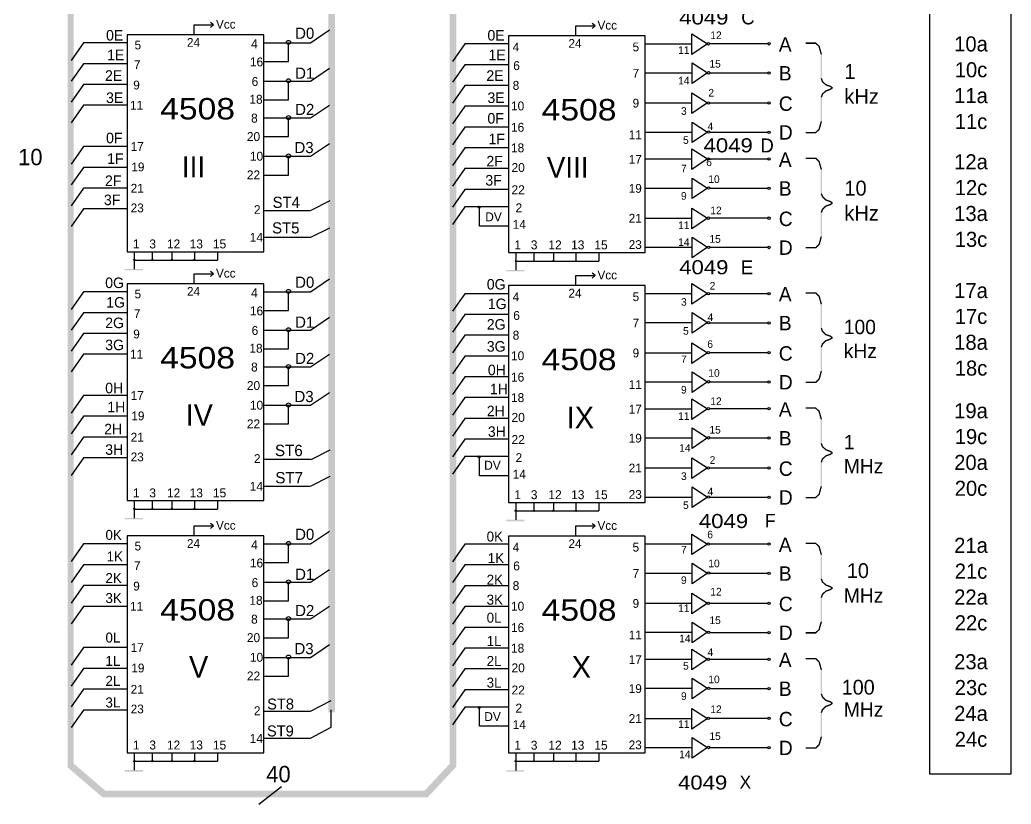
# Model space of a CAD drawing. Extents: x -0.4 to 14.3, y -13.3 to 10.1.
# Drawn here: x 6.83 to 14.07, y -0.09 to 5.64 of the extents above; entities that cross this region are included whole.
import ezdxf
from ezdxf.enums import TextEntityAlignment as Align

# ---------------------------------------------------------------- set-up
doc = ezdxf.new("R2010")
doc.units = 0
doc.layers.get('0').update_dxf_attribs({"linetype": 'CONTINUOUS'})

# ---------------------------------------------------------------- blocks, each defined once
blk = doc.blocks.new('RECTANG')
at = {"color": 0}
for p, q in [((1, 1), (0, 1)), ((0, 1), (0, 0)), ((1, 0), (1, 1)), ((0, 0), (1, 0))]:
    blk.add_line(p, q, dxfattribs=at)

msp = doc.modelspace()

# ---------------------------------------------------------------- linework, layer by layer
at = {"color": 0}
for p, q in [((8.1026, 5.5331), (8.1026, 5.6073)), ((8.1026, 5.6073), (8.2447, 5.6073)), ((8.2447, 5.6073), (8.2221, 5.6234)), ((8.2447, 5.6073), (8.2221, 5.5879)), ((10.891, 5.6002), (11.0331, 5.6002)), ((10.891, 5.526), (10.891, 5.6002)), ((11.0331, 5.6002), (11.0105, 5.6163)), ((11.0331, 5.6002), (11.0105, 5.5808)), ((8.9521, 5.4758), (9.0911, 5.5693)), ((11.7406, 5.3907), (11.7406, 5.541)), ((11.7406, 5.541), (11.8531, 5.4679)), ((7.2922, 5.4744), (7.2023, 5.3458)), ((7.6113, 5.4744), (7.2922, 5.4744)), ((8.6103, 5.4758), (8.9524, 5.4758)), ((8.7917, 5.339), (8.7917, 5.4782)), ((10.0806, 5.4673), (9.9906, 5.3387)), ((10.3997, 5.4673), (10.0806, 5.4673)), ((11.3987, 5.4687), (11.7408, 5.4687)), ((11.8531, 5.4679), (11.7406, 5.3907)), ((11.8688, 5.4693), (12.2942, 5.4693)), ((7.2922, 5.3224), (7.2023, 5.1938)), ((7.6113, 5.3224), (7.2922, 5.3224)), ((8.6116, 5.339), (8.7917, 5.339)), ((10.0806, 5.3153), (9.9906, 5.1867)), ((10.3997, 5.3153), (10.0806, 5.3153)), ((11.7424, 5.3289), (11.8549, 5.2558)), ((11.7424, 5.1785), (11.7424, 5.3289)), ((8.9521, 5.1952), (9.0911, 5.2887)), ((11.3987, 5.2557), (11.7419, 5.2557)), ((11.8549, 5.2558), (11.7424, 5.1785)), ((11.8688, 5.2552), (12.2942, 5.2552)), ((7.2922, 5.1704), (7.2023, 5.0418)), ((7.6113, 5.1704), (7.2922, 5.1704)), ((8.6103, 5.1953), (8.9524, 5.1953)), ((8.7917, 5.0585), (8.7917, 5.1976)), ((10.0806, 5.1633), (9.9906, 5.0347)), ((10.3997, 5.1633), (10.0806, 5.1633)), ((11.7406, 5.1085), (11.8531, 5.0354)), ((11.7406, 4.9582), (11.7406, 5.1085)), ((7.2922, 5.0185), (7.2023, 4.8899)), ((7.6113, 5.0185), (7.2922, 5.0185)), ((8.6116, 5.0585), (8.7917, 5.0585)), ((8.9521, 4.9264), (9.0911, 5.0199)), ((10.0806, 5.0114), (9.9906, 4.8828)), ((10.3997, 5.0114), (10.0806, 5.0114)), ((11.3987, 5.0362), (11.7408, 5.0362)), ((11.8531, 5.0354), (11.7406, 4.9582)), ((11.8688, 5.0368), (12.2942, 5.0368)), ((8.7917, 4.7896), (8.7917, 4.9287)), ((8.6103, 4.9264), (8.9524, 4.9264)), ((10.0806, 4.8594), (9.9906, 4.7308)), ((10.3997, 4.8594), (10.0806, 4.8594)), ((11.7424, 4.746), (11.7424, 4.8963)), ((11.7424, 4.8963), (11.8549, 4.8233)), ((8.6116, 4.7896), (8.7917, 4.7896)), ((11.3987, 4.8231), (11.7419, 4.8231)), ((11.8549, 4.8233), (11.7424, 4.746)), ((11.8688, 4.8227), (12.2942, 4.8227)), ((7.2922, 4.7171), (7.2023, 4.5885)), ((7.6113, 4.7171), (7.2922, 4.7171)), ((8.9521, 4.6458), (9.0911, 4.7393)), ((8.6103, 4.6458), (8.9524, 4.6458)), ((8.7917, 4.509), (8.7917, 4.6482)), ((10.0806, 4.7074), (9.9906, 4.5788)), ((10.3997, 4.7074), (10.0806, 4.7074)), ((11.7406, 4.6993), (11.8531, 4.6263)), ((11.7406, 4.549), (11.7406, 4.6993)), ((7.2922, 4.5651), (7.2023, 4.4365)), ((7.6113, 4.5651), (7.2922, 4.5651)), ((11.3987, 4.6271), (11.7408, 4.6271)), ((11.8531, 4.6263), (11.7406, 4.549)), ((11.8688, 4.6277), (12.2942, 4.6277)), ((8.6116, 4.509), (8.7917, 4.509)), ((10.0806, 4.5555), (9.9906, 4.4269)), ((10.3997, 4.5555), (10.0806, 4.5555)), ((11.7424, 4.3369), (11.7424, 4.4872)), ((11.7424, 4.4872), (11.8549, 4.4141)), ((7.2922, 4.4131), (7.2023, 4.2845)), ((7.6113, 4.4131), (7.2922, 4.4131)), ((10.0806, 4.4035), (9.9906, 4.2749)), ((10.3997, 4.4035), (10.0806, 4.4035)), ((11.3987, 4.414), (11.7419, 4.414)), ((11.8549, 4.4141), (11.7424, 4.3369)), ((11.8688, 4.4135), (12.2942, 4.4135)), ((8.9567, 4.2519), (9.0957, 4.322)), ((10.0806, 4.2766), (9.9906, 4.148)), ((10.3997, 4.2766), (10.0806, 4.2766)), ((10.187, 4.1363), (10.187, 4.2766)), ((7.2922, 4.2612), (7.2023, 4.1326)), ((7.6113, 4.2612), (7.2922, 4.2612)), ((8.6103, 4.251), (8.9536, 4.251)), ((11.7406, 4.1165), (11.7406, 4.2668)), ((11.7406, 4.2668), (11.8531, 4.1937)), ((10.3997, 4.1363), (10.187, 4.1363)), ((11.3987, 4.1945), (11.7408, 4.1945)), ((11.8531, 4.1937), (11.7406, 4.1165)), ((11.8688, 4.1951), (12.2942, 4.1951)), ((8.954, 4.0541), (9.0931, 4.1243)), ((8.6103, 4.0541), (8.9536, 4.0541)), ((11.7424, 4.0547), (11.8549, 3.9816)), ((11.7424, 3.9043), (11.7424, 4.0547)), ((7.664, 3.9505), (7.664, 3.8876)), ((7.7961, 3.9505), (7.7961, 3.8876)), ((7.9392, 3.9505), (7.9392, 3.8876)), ((8.1044, 3.9505), (8.1044, 3.8876)), ((8.2723, 3.9505), (8.2723, 3.8876)), ((10.4524, 3.9434), (10.4524, 3.8805)), ((10.5845, 3.9434), (10.5845, 3.8805)), ((10.7276, 3.9434), (10.7276, 3.8805)), ((10.8928, 3.9434), (10.8928, 3.8805)), ((11.0606, 3.9434), (11.0606, 3.8805)), ((11.3987, 3.9815), (11.7419, 3.9815)), ((11.8549, 3.9816), (11.7424, 3.9043)), ((11.8688, 3.981), (12.2942, 3.981)), ((7.664, 3.8876), (8.2723, 3.8876)), ((7.664, 3.8876), (7.664, 3.8207)), ((10.4524, 3.8805), (10.4524, 3.8136)), ((10.4524, 3.8805), (11.0606, 3.8805)), ((8.1026, 3.7879), (8.2447, 3.7879)), ((8.1026, 3.7138), (8.1026, 3.7879)), ((8.2447, 3.7879), (8.2221, 3.804)), ((8.2447, 3.7879), (8.2221, 3.7686)), ((10.891, 3.7007), (10.891, 3.7748)), ((10.891, 3.7748), (11.0331, 3.7748)), ((11.0331, 3.7748), (11.0105, 3.7909)), ((11.0331, 3.7748), (11.0105, 3.7555)), ((8.9521, 3.6564), (9.0911, 3.75)), ((11.7406, 3.7157), (11.8531, 3.6426)), ((11.7406, 3.5653), (11.7406, 3.7157)), ((7.2922, 3.655), (7.2023, 3.5264)), ((7.6113, 3.655), (7.2922, 3.655)), ((8.6103, 3.6565), (8.9524, 3.6565)), ((8.7917, 3.5197), (8.7917, 3.6588)), ((10.0806, 3.6419), (9.9906, 3.5133)), ((10.3997, 3.6419), (10.0806, 3.6419)), ((11.3987, 3.6434), (11.7408, 3.6434)), ((11.8531, 3.6426), (11.7406, 3.5653)), ((11.8688, 3.644), (12.2942, 3.644)), ((7.2922, 3.5031), (7.2023, 3.3745)), ((7.6113, 3.5031), (7.2922, 3.5031)), ((8.6116, 3.5197), (8.7917, 3.5197)), ((10.0806, 3.49), (9.9906, 3.3614)), ((10.3997, 3.49), (10.0806, 3.49)), ((11.7424, 3.3532), (11.7424, 3.5035)), ((11.7424, 3.5035), (11.8549, 3.4304)), ((8.9521, 3.3759), (9.0911, 3.4694)), ((11.3987, 3.4303), (11.7419, 3.4303)), ((11.8549, 3.4304), (11.7424, 3.3532)), ((11.8688, 3.4299), (12.2942, 3.4299)), ((7.2922, 3.3511), (7.2023, 3.2225)), ((7.6113, 3.3511), (7.2922, 3.3511)), ((8.6103, 3.3759), (8.9524, 3.3759)), ((8.7917, 3.2391), (8.7917, 3.3783)), ((10.0806, 3.338), (9.9906, 3.2094)), ((10.3997, 3.338), (10.0806, 3.338)), ((11.7406, 3.1328), (11.7406, 3.2831)), ((11.7406, 3.2831), (11.8531, 3.2101)), ((7.2922, 3.1991), (7.2023, 3.0705)), ((7.6113, 3.1991), (7.2922, 3.1991)), ((8.6116, 3.2391), (8.7917, 3.2391)), ((8.9521, 3.107), (9.0911, 3.2005)), ((11.3987, 3.2109), (11.7408, 3.2109)), ((11.8531, 3.2101), (11.7406, 3.1328)), ((11.8688, 3.2115), (12.2942, 3.2115)), ((10.0806, 3.186), (9.9906, 3.0574)), ((10.3997, 3.186), (10.0806, 3.186)), ((8.6103, 3.1071), (8.9524, 3.1071)), ((8.7917, 2.9703), (8.7917, 3.1094)), ((11.7424, 3.071), (11.8549, 2.9979)), ((11.7424, 2.9207), (11.7424, 3.071)), ((10.0806, 3.0341), (9.9906, 2.9055)), ((10.3997, 3.0341), (10.0806, 3.0341)), ((11.3987, 2.9978), (11.7419, 2.9978)), ((11.8549, 2.9979), (11.7424, 2.9207)), ((11.8688, 2.9973), (12.2942, 2.9973)), ((8.6116, 2.9703), (8.7917, 2.9703)), ((8.9521, 2.8265), (9.0911, 2.92)), ((7.2922, 2.8977), (7.2023, 2.7691)), ((7.6113, 2.8977), (7.2922, 2.8977)), ((8.6103, 2.8265), (8.9524, 2.8265)), ((8.7917, 2.6897), (8.7917, 2.8288)), ((10.0806, 2.8821), (9.9906, 2.7535)), ((10.3997, 2.8821), (10.0806, 2.8821)), ((11.7406, 2.7237), (11.7406, 2.874)), ((11.7406, 2.874), (11.8531, 2.8009)), ((11.3987, 2.8017), (11.7408, 2.8017)), ((11.8531, 2.8009), (11.7406, 2.7237)), ((11.8688, 2.8023), (12.2942, 2.8023)), ((7.2922, 2.7458), (7.2023, 2.6172)), ((7.6113, 2.7458), (7.2922, 2.7458)), ((8.6116, 2.6897), (8.7917, 2.6897)), ((10.0806, 2.7301), (9.9906, 2.6015)), ((10.3997, 2.7301), (10.0806, 2.7301)), ((11.7424, 2.6619), (11.8549, 2.5888)), ((11.7424, 2.5115), (11.7424, 2.6619)), ((7.2922, 2.5938), (7.2023, 2.4652)), ((7.6113, 2.5938), (7.2922, 2.5938)), ((10.0806, 2.5782), (9.9906, 2.4496)), ((10.3997, 2.5782), (10.0806, 2.5782)), ((11.3987, 2.5887), (11.7419, 2.5887)), ((11.8549, 2.5888), (11.7424, 2.5115)), ((11.8688, 2.5882), (12.2942, 2.5882)), ((8.9567, 2.4308), (9.0957, 2.501)), ((7.2922, 2.4418), (7.2023, 2.3132)), ((7.6113, 2.4418), (7.2922, 2.4418)), ((8.6103, 2.4317), (8.9536, 2.4317)), ((10.0806, 2.4512), (9.9906, 2.3226)), ((10.3997, 2.4512), (10.0806, 2.4512)), ((10.187, 2.3109), (10.187, 2.4512)), ((11.7406, 2.4415), (11.8531, 2.3684)), ((11.7406, 2.2911), (11.7406, 2.4415)), ((11.3987, 2.3692), (11.7408, 2.3692)), ((11.8531, 2.3684), (11.7406, 2.2911)), ((11.8688, 2.3698), (12.2942, 2.3698)), ((8.9567, 2.2372), (9.0957, 2.3074)), ((10.3997, 2.3109), (10.187, 2.3109)), ((8.6103, 2.2347), (8.9536, 2.2347)), ((11.7424, 2.079), (11.7424, 2.2293)), ((11.7424, 2.2293), (11.8549, 2.1562)), ((7.664, 2.1312), (7.664, 2.0683)), ((7.7961, 2.1312), (7.7961, 2.0683)), ((7.9392, 2.1312), (7.9392, 2.0683)), ((8.1044, 2.1312), (8.1044, 2.0683)), ((8.2723, 2.1312), (8.2723, 2.0683)), ((10.4524, 2.1181), (10.4524, 2.0552)), ((10.5845, 2.1181), (10.5845, 2.0552)), ((10.7276, 2.1181), (10.7276, 2.0552)), ((10.8928, 2.1181), (10.8928, 2.0552)), ((11.0606, 2.1181), (11.0606, 2.0552)), ((11.3987, 2.1561), (11.7419, 2.1561)), ((11.8549, 2.1562), (11.7424, 2.079)), ((11.8688, 2.1557), (12.2942, 2.1557)), ((7.664, 2.0683), (7.664, 2.0014)), ((7.664, 2.0683), (8.2723, 2.0683)), ((10.4524, 2.0552), (11.0606, 2.0552)), ((10.4524, 2.0552), (10.4524, 1.9883)), ((8.2447, 1.9457), (8.2221, 1.9618)), ((11.0331, 1.9445), (11.0105, 1.9606)), ((8.1026, 1.8715), (8.1026, 1.9457)), ((8.1026, 1.9457), (8.2447, 1.9457)), ((8.2447, 1.9457), (8.2221, 1.9263)), ((8.9521, 1.8142), (9.0911, 1.9077)), ((10.891, 1.9445), (11.0331, 1.9445)), ((10.891, 1.8703), (10.891, 1.9445)), ((11.0331, 1.9445), (11.0105, 1.9251)), ((11.7406, 1.735), (11.7406, 1.8853)), ((11.7406, 1.8853), (11.8531, 1.8122)), ((7.2922, 1.8128), (7.2023, 1.6842)), ((7.6113, 1.8128), (7.2922, 1.8128)), ((8.6103, 1.8142), (8.9524, 1.8142)), ((8.7917, 1.6774), (8.7917, 1.8166)), ((10.0806, 1.8116), (9.9906, 1.683)), ((10.3997, 1.8116), (10.0806, 1.8116)), ((11.3987, 1.813), (11.7408, 1.813)), ((11.8531, 1.8122), (11.7406, 1.735)), ((11.8688, 1.8136), (12.2942, 1.8136)), ((8.6116, 1.6774), (8.7917, 1.6774)), ((11.7424, 1.6732), (11.8549, 1.6001)), ((11.7424, 1.5228), (11.7424, 1.6732)), ((7.2922, 1.6608), (7.2023, 1.5322)), ((7.6113, 1.6608), (7.2922, 1.6608)), ((8.9521, 1.5336), (9.0911, 1.6272)), ((10.0806, 1.6596), (9.9906, 1.531)), ((10.3997, 1.6596), (10.0806, 1.6596)), ((11.3987, 1.6), (11.7419, 1.6)), ((11.8549, 1.6001), (11.7424, 1.5228)), ((11.8688, 1.5995), (12.2942, 1.5995)), ((8.6103, 1.5337), (8.9524, 1.5337)), ((8.7917, 1.3969), (8.7917, 1.536)), ((7.2922, 1.5088), (7.2023, 1.3803)), ((7.6113, 1.5088), (7.2922, 1.5088)), ((10.0806, 1.5076), (9.9906, 1.3791)), ((10.3997, 1.5076), (10.0806, 1.5076)), ((11.7406, 1.4528), (11.8531, 1.3797)), ((11.7406, 1.3025), (11.7406, 1.4528)), ((8.6116, 1.3969), (8.7917, 1.3969)), ((11.3987, 1.3805), (11.7408, 1.3805)), ((11.8531, 1.3797), (11.7406, 1.3025)), ((11.8688, 1.3811), (12.2942, 1.3811)), ((7.2922, 1.3569), (7.2023, 1.2283)), ((7.6113, 1.3569), (7.2922, 1.3569)), ((8.9521, 1.2648), (9.0911, 1.3583)), ((10.0806, 1.3557), (9.9906, 1.2271)), ((10.3997, 1.3557), (10.0806, 1.3557)), ((8.6103, 1.2648), (8.9524, 1.2648)), ((8.7917, 1.128), (8.7917, 1.2671)), ((11.7424, 1.0903), (11.7424, 1.2406)), ((11.7424, 1.2406), (11.8549, 1.1676)), ((10.0806, 1.2037), (9.9906, 1.0751)), ((10.3997, 1.2037), (10.0806, 1.2037)), ((11.3987, 1.1675), (11.7419, 1.1675)), ((11.8549, 1.1676), (11.7424, 1.0903)), ((11.8688, 1.167), (12.2942, 1.167)), ((8.6116, 1.128), (8.7917, 1.128)), ((7.2922, 1.0555), (7.2023, 0.9269)), ((7.6113, 1.0555), (7.2922, 1.0555)), ((8.9521, 0.9842), (9.0911, 1.0777)), ((10.0806, 1.0517), (9.9906, 0.9231)), ((10.3997, 1.0517), (10.0806, 1.0517)), ((11.7406, 1.0436), (11.8531, 0.9706)), ((11.7406, 0.8933), (11.7406, 1.0436)), ((8.6103, 0.9843), (8.9524, 0.9843)), ((8.7917, 0.8475), (8.7917, 0.9866)), ((11.3987, 0.9714), (11.7408, 0.9714)), ((11.8531, 0.9706), (11.7406, 0.8933)), ((11.8688, 0.972), (12.2942, 0.972)), ((7.2922, 0.9035), (7.2023, 0.7749)), ((7.6113, 0.9035), (7.2922, 0.9035)), ((10.0806, 0.8998), (9.9906, 0.7712)), ((10.3997, 0.8998), (10.0806, 0.8998)), ((8.6116, 0.8475), (8.7917, 0.8475)), ((11.7424, 0.6812), (11.7424, 0.8315)), ((11.7424, 0.8315), (11.8549, 0.7584)), ((7.2922, 0.7516), (7.2023, 0.623)), ((7.6113, 0.7516), (7.2922, 0.7516)), ((10.0806, 0.7478), (9.9906, 0.6192)), ((10.3997, 0.7478), (10.0806, 0.7478)), ((11.3987, 0.7583), (11.7419, 0.7583)), ((11.8549, 0.7584), (11.7424, 0.6812)), ((11.8688, 0.7578), (12.2942, 0.7578)), ((8.9519, 0.59), (9.1033, 0.6698)), ((7.2922, 0.5996), (7.2023, 0.471)), ((7.6113, 0.5996), (7.2922, 0.5996)), ((8.6097, 0.59), (8.9519, 0.59)), ((9.1033, 0.4731), (9.1033, 0.6016)), ((10.0806, 0.6209), (9.9906, 0.4923)), ((10.3997, 0.6209), (10.0806, 0.6209)), ((10.187, 0.4806), (10.187, 0.6209)), ((11.7406, 0.4608), (11.7406, 0.6111)), ((11.7406, 0.6111), (11.8531, 0.538)), ((11.3987, 0.5388), (11.7408, 0.5388)), ((11.8531, 0.538), (11.7406, 0.4608)), ((11.8688, 0.5394), (12.2942, 0.5394)), ((8.9519, 0.3932), (9.1033, 0.4731)), ((10.3997, 0.4806), (10.187, 0.4806)), ((8.6097, 0.3932), (8.9519, 0.3932)), ((11.7424, 0.399), (11.8549, 0.3259)), ((11.7424, 0.2486), (11.7424, 0.399)), ((11.3987, 0.3258), (11.7419, 0.3258)), ((11.8549, 0.3259), (11.7424, 0.2486)), ((11.8688, 0.3253), (12.2942, 0.3253)), ((7.664, 0.2889), (7.664, 0.226)), ((7.664, 0.226), (8.2723, 0.226)), ((7.664, 0.226), (7.664, 0.1591)), ((7.7961, 0.2889), (7.7961, 0.226)), ((7.9392, 0.2889), (7.9392, 0.226)), ((8.1044, 0.2889), (8.1044, 0.226)), ((8.2723, 0.2889), (8.2723, 0.226)), ((10.4524, 0.2877), (10.4524, 0.2248)), ((10.4524, 0.2248), (10.4524, 0.1579)), ((10.4524, 0.2248), (11.0606, 0.2248)), ((10.5845, 0.2877), (10.5845, 0.2248)), ((10.7276, 0.2877), (10.7276, 0.2248)), ((10.8928, 0.2877), (10.8928, 0.2248)), ((11.0606, 0.2877), (11.0606, 0.2248)), ((8.5745, -0.0884), (8.7399, 0.0405))]:
    msp.add_line(p, q, dxfattribs=at)
for centre, radius in [((8.7917, 5.4782), 0.0147), ((11.8604, 5.4679), 0.00877), ((12.3041, 5.4679), 0.00877), ((11.8622, 5.2558), 0.00877), ((12.3041, 5.2538), 0.00877), ((8.7917, 5.1976), 0.0147), ((11.8604, 5.0354), 0.00877), ((12.3041, 5.0354), 0.00877), ((8.7917, 4.9287), 0.0147), ((11.8622, 4.8233), 0.00877), ((12.3041, 4.8213), 0.00877), ((8.7917, 4.6482), 0.0147), ((11.8604, 4.6263), 0.00877), ((12.3041, 4.6263), 0.00877), ((11.8622, 4.4141), 0.00877), ((12.3041, 4.4121), 0.00877), ((10.1855, 4.2739), 0.00723), ((11.8604, 4.1937), 0.00877), ((12.3041, 4.1937), 0.00877), ((11.8622, 3.9816), 0.00877), ((12.3041, 3.9796), 0.00877), ((7.6643, 3.8881), 0.00437), ((7.7961, 3.8881), 0.00437), ((7.9394, 3.8881), 0.00437), ((8.1039, 3.8881), 0.00437), ((10.4527, 3.8802), 0.00357), ((10.5849, 3.8802), 0.00357), ((10.7273, 3.8802), 0.00357), ((10.8929, 3.8802), 0.00357), ((8.7917, 3.6588), 0.0147), ((11.8604, 3.6426), 0.00877), ((12.3041, 3.6426), 0.00877), ((11.8622, 3.4304), 0.00877), ((12.3041, 3.4285), 0.00877), ((8.7917, 3.3783), 0.0147), ((11.8604, 3.2101), 0.00877), ((12.3041, 3.2101), 0.00877), ((8.7917, 3.1094), 0.0147), ((11.8622, 2.9979), 0.00877), ((12.3041, 2.9959), 0.00877), ((8.7917, 2.8288), 0.0147), ((11.8604, 2.8009), 0.00877), ((12.3041, 2.8009), 0.00877), ((11.8622, 2.5888), 0.00877), ((12.3041, 2.5868), 0.00877), ((10.1855, 2.4486), 0.00723), ((11.8604, 2.3684), 0.00877), ((12.3041, 2.3684), 0.00877), ((11.8622, 2.1562), 0.00877), ((12.3041, 2.1543), 0.00877), ((7.6643, 2.0688), 0.00437), ((7.7961, 2.0688), 0.00437), ((7.9394, 2.0688), 0.00437), ((8.1039, 2.0688), 0.00437), ((10.4527, 2.0557), 0.00437), ((10.5844, 2.0557), 0.00437), ((10.7278, 2.0557), 0.00437), ((10.8923, 2.0557), 0.00437), ((8.7917, 1.8166), 0.0147), ((11.8604, 1.8122), 0.00877), ((12.3041, 1.8122), 0.00877), ((11.8622, 1.6001), 0.00877), ((12.3041, 1.5981), 0.00877), ((8.7917, 1.536), 0.0147), ((11.8604, 1.3797), 0.00877), ((12.3041, 1.3797), 0.00877), ((8.7917, 1.2671), 0.0147), ((11.8622, 1.1676), 0.00877), ((12.3041, 1.1656), 0.00877), ((8.7917, 0.9866), 0.0147), ((11.8604, 0.9706), 0.00877), ((12.3041, 0.9706), 0.00877), ((11.8622, 0.7584), 0.00877), ((12.3041, 0.7564), 0.00877), ((10.1855, 0.6182), 0.00723), ((11.8604, 0.538), 0.00877), ((12.3041, 0.538), 0.00877), ((11.8622, 0.3259), 0.00877), ((12.3041, 0.3239), 0.00877), ((7.6643, 0.2265), 0.00437), ((7.7961, 0.2265), 0.00437), ((7.9394, 0.2265), 0.00437), ((8.1039, 0.2265), 0.00437), ((10.4527, 0.2253), 0.00437), ((10.5844, 0.2253), 0.00437), ((10.7278, 0.2253), 0.00437), ((10.8923, 0.2253), 0.00437)]:
    msp.add_circle(centre, radius, dxfattribs=at)
for points in [[(9.0826, 0.5825), (9.1326, 0.5825), (9.0826, 9.2902), (9.1326, 9.2693)], [(9.9695, 0.2066), (10.0195, 0.1869), (9.9695, 9.0342), (10.0195, 9.0342)], [(7.1772, 0.1844), (7.2222, 0.1844), (7.1772, 8.9611), (7.2222, 8.9611)], [(12.5718, 5.4676), (12.5718, 5.4776), (12.6434, 5.4676), (12.6474, 5.4776)], [(12.6434, 5.4676), (12.6474, 5.4776), (12.6655, 5.4465), (12.6744, 5.4519)], [(12.6655, 5.4465), (12.6744, 5.4519), (12.6813, 5.3901), (12.6913, 5.3914)], [(12.6813, 5.3901), (12.6913, 5.3914), (12.6813, 5.2145), (12.6913, 5.2162)], [(12.6813, 5.2145), (12.6913, 5.2162), (12.6901, 5.1892), (12.6988, 5.1948)], [(12.6901, 5.1892), (12.6988, 5.1948), (12.7163, 5.1643), (12.7217, 5.173)], [(12.7163, 5.1643), (12.7217, 5.173), (12.7494, 5.1525), (12.7541, 5.1614)], [(12.7494, 5.1525), (12.7541, 5.1614), (12.7652, 5.1412), (12.771, 5.1493)], [(12.7494, 5.1395), (12.7541, 5.1306), (12.7652, 5.1508), (12.771, 5.1427)], [(12.6813, 5.0774), (12.6913, 5.0757), (12.6901, 5.1028), (12.6988, 5.0972)], [(12.6813, 4.9019), (12.6913, 4.9006), (12.6813, 5.0774), (12.6913, 5.0757)], [(12.6901, 5.1028), (12.6988, 5.0972), (12.7163, 5.1277), (12.7217, 5.119)], [(12.7163, 5.1277), (12.7217, 5.119), (12.7494, 5.1395), (12.7541, 5.1306)], [(12.6655, 4.8455), (12.6744, 4.8401), (12.6813, 4.9019), (12.6913, 4.9006)], [(12.5718, 4.8244), (12.5718, 4.8144), (12.6434, 4.8244), (12.6474, 4.8144)], [(12.6434, 4.8244), (12.6474, 4.8144), (12.6655, 4.8455), (12.6744, 4.8401)], [(12.5718, 4.6259), (12.5718, 4.6359), (12.6434, 4.6259), (12.6474, 4.6359)], [(12.6434, 4.6259), (12.6474, 4.6359), (12.6655, 4.6049), (12.6744, 4.6102)], [(12.6655, 4.6049), (12.6744, 4.6102), (12.6813, 4.5484), (12.6913, 4.5498)], [(12.6813, 4.5484), (12.6913, 4.5498), (12.6813, 4.3729), (12.6913, 4.3746)], [(12.6813, 4.3729), (12.6913, 4.3746), (12.6901, 4.3476), (12.6988, 4.3531)], [(12.6901, 4.3476), (12.6988, 4.3531), (12.7163, 4.3226), (12.7217, 4.3313)], [(12.6901, 4.2611), (12.6988, 4.2555), (12.7163, 4.286), (12.7217, 4.2773)], [(12.7163, 4.3226), (12.7217, 4.3313), (12.7494, 4.3108), (12.7541, 4.3197)], [(12.7163, 4.286), (12.7217, 4.2773), (12.7494, 4.2979), (12.7541, 4.2889)], [(12.7494, 4.3108), (12.7541, 4.3197), (12.7652, 4.2995), (12.771, 4.3077)], [(12.7494, 4.2979), (12.7541, 4.2889), (12.7652, 4.3091), (12.771, 4.301)], [(12.6813, 4.2358), (12.6913, 4.2341), (12.6901, 4.2611), (12.6988, 4.2555)], [(12.6813, 4.0603), (12.6913, 4.0589), (12.6813, 4.2358), (12.6913, 4.2341)], [(12.6655, 4.0038), (12.6744, 3.9985), (12.6813, 4.0603), (12.6913, 4.0589)], [(12.6434, 3.9828), (12.6474, 3.9728), (12.6655, 4.0038), (12.6744, 3.9985)], [(12.5718, 3.9828), (12.5718, 3.9728), (12.6434, 3.9828), (12.6474, 3.9728)], [(7.5952, 3.8218), (7.5952, 3.8118), (7.7273, 3.8218), (7.7273, 3.8118)], [(10.3836, 3.8147), (10.3836, 3.8047), (10.5157, 3.8147), (10.5157, 3.8047)], [(12.5718, 3.6422), (12.5718, 3.6522), (12.6434, 3.6422), (12.6474, 3.6522)], [(12.6434, 3.6422), (12.6474, 3.6522), (12.6655, 3.6212), (12.6744, 3.6265)], [(12.6655, 3.6212), (12.6744, 3.6265), (12.6813, 3.5647), (12.6913, 3.5661)], [(12.6813, 3.5647), (12.6913, 3.5661), (12.6813, 3.3892), (12.6913, 3.3909)], [(12.6813, 3.3892), (12.6913, 3.3909), (12.6901, 3.3639), (12.6988, 3.3695)], [(12.6901, 3.3639), (12.6988, 3.3695), (12.7163, 3.3389), (12.7217, 3.3476)], [(12.7163, 3.3389), (12.7217, 3.3476), (12.7494, 3.3271), (12.7541, 3.3361)], [(12.7494, 3.3271), (12.7541, 3.3361), (12.7652, 3.3158), (12.771, 3.324)], [(12.6813, 3.2521), (12.6913, 3.2504), (12.6901, 3.2774), (12.6988, 3.2718)], [(12.6901, 3.2774), (12.6988, 3.2718), (12.7163, 3.3024), (12.7217, 3.2937)], [(12.7163, 3.3024), (12.7217, 3.2937), (12.7494, 3.3142), (12.7541, 3.3052)], [(12.7494, 3.3142), (12.7541, 3.3052), (12.7652, 3.3255), (12.771, 3.3173)], [(12.6813, 3.0766), (12.6913, 3.0752), (12.6813, 3.2521), (12.6913, 3.2504)], [(12.6655, 3.0201), (12.6744, 3.0148), (12.6813, 3.0766), (12.6913, 3.0752)], [(12.5718, 2.9991), (12.5718, 2.9891), (12.6434, 2.9991), (12.6474, 2.9891)], [(12.6434, 2.9991), (12.6474, 2.9891), (12.6655, 3.0201), (12.6744, 3.0148)], [(12.5718, 2.8006), (12.5718, 2.8106), (12.6434, 2.8006), (12.6474, 2.8106)], [(12.6434, 2.8006), (12.6474, 2.8106), (12.6655, 2.7795), (12.6744, 2.7849)], [(12.6655, 2.7795), (12.6744, 2.7849), (12.6813, 2.723), (12.6913, 2.7244)], [(12.6813, 2.723), (12.6913, 2.7244), (12.6813, 2.5475), (12.6913, 2.5492)], [(12.6813, 2.5475), (12.6913, 2.5492), (12.6901, 2.5222), (12.6988, 2.5278)], [(12.6901, 2.5222), (12.6988, 2.5278), (12.7163, 2.4973), (12.7217, 2.506)], [(12.7163, 2.4973), (12.7217, 2.506), (12.7494, 2.4855), (12.7541, 2.4944)], [(12.7163, 2.4607), (12.7217, 2.452), (12.7494, 2.4725), (12.7541, 2.4636)], [(12.7494, 2.4855), (12.7541, 2.4944), (12.7652, 2.4742), (12.771, 2.4823)], [(12.7494, 2.4725), (12.7541, 2.4636), (12.7652, 2.4838), (12.771, 2.4757)], [(12.6813, 2.4104), (12.6913, 2.4087), (12.6901, 2.4358), (12.6988, 2.4302)], [(12.6813, 2.2349), (12.6913, 2.2336), (12.6813, 2.4104), (12.6913, 2.4087)], [(12.6901, 2.4358), (12.6988, 2.4302), (12.7163, 2.4607), (12.7217, 2.452)], [(12.6434, 2.1574), (12.6474, 2.1474), (12.6655, 2.1785), (12.6744, 2.1731)], [(12.6655, 2.1785), (12.6744, 2.1731), (12.6813, 2.2349), (12.6913, 2.2336)], [(12.5718, 2.1574), (12.5718, 2.1474), (12.6434, 2.1574), (12.6474, 2.1474)], [(7.5952, 2.0025), (7.5952, 1.9925), (7.7273, 2.0025), (7.7273, 1.9925)], [(10.3836, 1.9894), (10.3836, 1.9794), (10.5157, 1.9894), (10.5157, 1.9794)], [(12.5718, 1.8119), (12.5718, 1.8219), (12.6434, 1.8119), (12.6474, 1.8219)], [(12.6434, 1.8119), (12.6474, 1.8219), (12.6655, 1.7908), (12.6744, 1.7962)], [(12.6655, 1.7908), (12.6744, 1.7962), (12.6813, 1.7344), (12.6913, 1.7357)], [(12.6813, 1.7344), (12.6913, 1.7357), (12.6813, 1.5589), (12.6913, 1.5606)], [(12.6813, 1.5589), (12.6913, 1.5606), (12.6901, 1.5335), (12.6988, 1.5391)], [(12.6901, 1.5335), (12.6988, 1.5391), (12.7163, 1.5086), (12.7217, 1.5173)], [(12.6901, 1.4471), (12.6988, 1.4415), (12.7163, 1.472), (12.7217, 1.4633)], [(12.7163, 1.5086), (12.7217, 1.5173), (12.7494, 1.4968), (12.7541, 1.5057)], [(12.7163, 1.472), (12.7217, 1.4633), (12.7494, 1.4838), (12.7541, 1.4749)], [(12.7494, 1.4968), (12.7541, 1.5057), (12.7652, 1.4855), (12.771, 1.4936)], [(12.7494, 1.4838), (12.7541, 1.4749), (12.7652, 1.4951), (12.771, 1.487)], [(12.6813, 1.4218), (12.6913, 1.4201), (12.6901, 1.4471), (12.6988, 1.4415)], [(12.6813, 1.2462), (12.6913, 1.2449), (12.6813, 1.4218), (12.6913, 1.4201)], [(12.6655, 1.1898), (12.6744, 1.1844), (12.6813, 1.2462), (12.6913, 1.2449)], [(12.5718, 1.1687), (12.5718, 1.1587), (12.6434, 1.1687), (12.6474, 1.1587)], [(12.6434, 1.1687), (12.6474, 1.1587), (12.6655, 1.1898), (12.6744, 1.1844)], [(12.5718, 0.9702), (12.5718, 0.9802), (12.6434, 0.9702), (12.6474, 0.9802)], [(12.6434, 0.9702), (12.6474, 0.9802), (12.6655, 0.9492), (12.6744, 0.9545)], [(12.6655, 0.9492), (12.6744, 0.9545), (12.6813, 0.8927), (12.6913, 0.8941)], [(12.6813, 0.8927), (12.6913, 0.8941), (12.6813, 0.7172), (12.6913, 0.7189)], [(12.6813, 0.7172), (12.6913, 0.7189), (12.6901, 0.6919), (12.6988, 0.6974)], [(12.6901, 0.6919), (12.6988, 0.6974), (12.7163, 0.6669), (12.7217, 0.6756)], [(12.7163, 0.6669), (12.7217, 0.6756), (12.7494, 0.6551), (12.7541, 0.6641)], [(12.7494, 0.6551), (12.7541, 0.6641), (12.7652, 0.6438), (12.771, 0.652)], [(12.7494, 0.6422), (12.7541, 0.6332), (12.7652, 0.6534), (12.771, 0.6453)], [(12.6813, 0.5801), (12.6913, 0.5784), (12.6901, 0.6054), (12.6988, 0.5998)], [(12.6813, 0.4046), (12.6913, 0.4032), (12.6813, 0.5801), (12.6913, 0.5784)], [(12.6901, 0.6054), (12.6988, 0.5998), (12.7163, 0.6303), (12.7217, 0.6216)], [(12.7163, 0.6303), (12.7217, 0.6216), (12.7494, 0.6422), (12.7541, 0.6332)], [(12.6655, 0.3481), (12.6744, 0.3428), (12.6813, 0.4046), (12.6913, 0.4032)], [(12.5718, 0.3271), (12.5718, 0.3171), (12.6434, 0.3271), (12.6474, 0.3171)], [(12.6434, 0.3271), (12.6474, 0.3171), (12.6655, 0.3481), (12.6744, 0.3428)], [(7.2218, 0.2082), (7.1718, 0.1852), (7.4514, 0.0113), (7.4329, -0.0387)], [(7.5952, 0.1602), (7.5952, 0.1502), (7.7273, 0.1602), (7.7273, 0.1502)], [(9.7873, 0.0113), (9.809, -0.0387), (9.9695, 0.2066), (10.0195, 0.1869)], [(10.3836, 0.159), (10.3836, 0.149), (10.5157, 0.159), (10.5157, 0.149)], [(7.4514, 0.0113), (7.4329, -0.0387), (9.7873, 0.0113), (9.809, -0.0387)]]:
    msp.add_trace(points, dxfattribs=at)

# ---------------------------------------------------------------- block references
for p, xscale, yscale, zscale in [((13.4768, 0.1324), 0.5971524072105332, 9.208844150448234, 0.5971524072105332), ((7.6124, 3.9489), 0.997941928343355, 1.584507042253521, 0.997941928343355), ((10.4008, 3.9419), 0.997941928343355, 1.584507042253521, 0.997941928343355), ((7.6124, 2.1296), 0.997941928343355, 1.584507042253521, 0.997941928343355), ((10.4008, 2.1165), 0.997941928343355, 1.584507042253521, 0.997941928343355), ((7.6124, 0.2874), 0.997941928343355, 1.584507042253521, 0.997941928343355), ((10.4008, 0.2862), 0.997941928343355, 1.584507042253521, 0.997941928343355)]:
    msp.add_blockref('RECTANG', p, dxfattribs=dict(at, xscale=xscale, yscale=yscale, zscale=zscale))

# ---------------------------------------------------------------- texts
for s, height, p, p2 in [('4049', 0.10284, (11.6474, 5.6091), (12.0073, 5.6091)), ('4508', 0.15643, (7.8534, 4.9152), (8.4009, 4.9152)), ('4508', 0.15643, (10.6417, 4.9081), (11.1892, 4.9081)), ('4049', 0.10284, (11.8255, 4.6747), (12.1854, 4.6747)), ('4049', 0.10284, (11.6474, 3.7838), (12.0073, 3.7838)), ('4508', 0.15643, (7.8534, 3.0959), (8.4009, 3.0959)), ('4508', 0.15643, (10.6417, 3.0828), (11.1892, 3.0828)), ('4049', 0.10284, (11.7913, 1.9292), (12.1513, 1.9292)), ('4508', 0.15643, (7.8534, 1.2536), (8.4009, 1.2536)), ('4508', 0.15643, (10.6417, 1.2524), (11.1892, 1.2524)), ('4049', 0.10284, (11.6389, 0.0182), (11.9988, 0.0182))]:
    msp.add_text(s, height=height, dxfattribs=at).set_placement(p, p2, align=Align.ALIGNED)
for s, height, p in [('C', 0.1017, (12.1005, 5.6099)), ('Vcc', 0.06421, (8.2618, 5.5788)), ('D0', 0.0815, (8.8405, 5.5044)), ('Vcc', 0.06421, (11.0501, 5.5717)), ('0E', 0.07724, (7.4581, 5.4915)), ('24', 0.06421, (8.0495, 5.4459)), ('0E', 0.07724, (10.2457, 5.4915)), ('12', 0.05571, (11.8749, 5.5025)), ('A', 0.1052, (12.3754, 5.4104)), ('4', 0.0652, (8.5181, 5.4351)), ('4', 0.0652, (10.4302, 5.412)), ('24', 0.06421, (10.8379, 5.4388)), ('1E', 0.07724, (7.4658, 5.348)), ('16', 0.0652, (8.5094, 5.3031)), ('1E', 0.07724, (10.2534, 5.348)), ('D1', 0.0815, (8.8405, 5.2124)), ('6', 0.0652, (10.4343, 5.2756)), ('15', 0.05566, (11.8683, 5.2939)), ('B', 0.1052, (12.3754, 5.2)), ('1', 0.1094, (12.8546, 5.2116)), ('2E', 0.07724, (7.4504, 5.1972)), ('6', 0.0652, (8.5222, 5.1596)), ('2E', 0.07724, (10.2379, 5.1972)), ('8', 0.0652, (10.4302, 5.1314)), ('3E', 0.07724, (7.4581, 5.0354)), ('18', 0.0652, (8.5056, 5.0299)), ('3E', 0.07724, (10.2457, 5.0354)), ('2', 0.0557, (11.8605, 5.0824)), ('C', 0.1052, (12.3754, 4.9779)), ('kHz', 0.10939, (12.8546, 5.0293)), ('D2', 0.0815, (8.8405, 4.9475)), ('10', 0.0652, (10.4178, 4.9812)), ('8', 0.0652, (8.5181, 4.8923)), ('0F', 0.07724, (10.2457, 4.8846)), ('16', 0.0652, (10.4178, 4.8252)), ('4', 0.0557, (11.8549, 4.8369)), ('D', 0.1052, (12.3754, 4.7675)), ('0F', 0.07724, (7.4581, 4.7411)), ('20', 0.0652, (8.4873, 4.7572)), ('1F', 0.07724, (10.2534, 4.7338)), ('5', 0.0557, (11.6757, 4.7367)), ('D3', 0.0815, (8.8358, 4.6691)), ('18', 0.0652, (10.4178, 4.675)), ('D', 0.1018, (12.2407, 4.6743)), ('10', 0.11978, (6.8157, 4.5804)), ('1F', 0.07724, (7.4658, 4.5903)), ('III', 0.15285, (8.0122, 4.493)), ('10', 0.0652, (8.5094, 4.6138)), ('2F', 0.07724, (10.2379, 4.5719)), ('VIII', 0.15108, (10.6806, 4.4897)), ('A', 0.1052, (12.3754, 4.5687)), ('20', 0.0652, (10.4219, 4.5308)), ('6', 0.0557, (11.8451, 4.5743)), ('2F', 0.07724, (7.4504, 4.4285)), ('22', 0.0652, (8.4873, 4.4775)), ('3F', 0.07724, (10.2302, 4.4322)), ('10', 0.05566, (11.8605, 4.451)), ('22', 0.0652, (10.4219, 4.3688)), ('B', 0.1052, (12.3754, 4.3583)), ('10', 0.10939, (12.8546, 4.3584)), ('3F', 0.07724, (7.4427, 4.2887)), ('ST4', 0.08152, (8.6754, 4.2688)), ('2', 0.0652, (8.5388, 4.2231)), ('2', 0.0652, (10.4509, 4.2364)), ('12', 0.05571, (11.8749, 4.2225)), ('kHz', 0.10939, (12.8546, 4.1761)), ('DV', 0.06533, (10.2294, 4.1705)), ('C', 0.1052, (12.3754, 4.1362)), ('ST5', 0.08152, (8.6718, 4.082)), ('14', 0.0652, (10.4302, 4.1159)), ('14', 0.0652, (8.5085, 4.0211)), ('15', 0.05566, (11.8683, 4.0139)), ('1', 0.0653, (7.6543, 3.9728)), ('3', 0.0653, (7.7746, 3.9728)), ('12', 0.06533, (7.9031, 3.9728)), ('13', 0.06533, (8.069, 3.9728)), ('15', 0.06533, (8.2391, 3.9728)), ('1', 0.0653, (10.4426, 3.9657)), ('3', 0.0653, (10.5629, 3.9657)), ('12', 0.06533, (10.6915, 3.9657)), ('13', 0.06533, (10.8574, 3.9657)), ('15', 0.06533, (11.0275, 3.9657)), ('D', 0.1052, (12.3754, 3.9258)), ('E', 0.1018, (12.0982, 3.7833)), ('Vcc', 0.06421, (8.2618, 3.7595)), ('Vcc', 0.06421, (11.0501, 3.7464)), ('0G', 0.07686, (7.4521, 3.683)), ('D0', 0.0815, (8.8405, 3.6851)), ('0G', 0.07686, (10.2412, 3.672)), ('2', 0.0554, (11.8701, 3.672)), ('24', 0.06421, (8.0495, 3.6266)), ('4', 0.0652, (8.5181, 3.6158)), ('4', 0.0652, (10.4302, 3.5866)), ('24', 0.06421, (10.8379, 3.6135)), ('A', 0.1052, (12.3754, 3.5851)), ('1G', 0.07686, (7.4598, 3.5403)), ('1G', 0.07686, (10.2489, 3.5293)), ('16', 0.0652, (8.5094, 3.4838)), ('6', 0.0652, (10.4343, 3.4503)), ('4', 0.0557, (11.8549, 3.4425)), ('B', 0.1052, (12.3754, 3.3747)), ('2G', 0.07686, (7.4521, 3.3902)), ('6', 0.0652, (8.5222, 3.3403)), ('D1', 0.0815, (8.8405, 3.3931)), ('2G', 0.07686, (10.2412, 3.3793)), ('100', 0.10521, (12.8505, 3.3462)), ('8', 0.0652, (10.4302, 3.3061)), ('5', 0.0557, (11.6757, 3.3423)), ('3G', 0.07686, (7.4521, 3.2292)), ('18', 0.0652, (8.5056, 3.2106)), ('3G', 0.07686, (10.2412, 3.2182)), ('6', 0.0557, (11.8528, 3.2458)), ('kHz', 0.10521, (12.8505, 3.1708)), ('D2', 0.0815, (8.8405, 3.1282)), ('10', 0.0652, (10.4178, 3.1559)), ('C', 0.1052, (12.3754, 3.1526)), ('8', 0.0652, (8.5181, 3.073)), ('0H', 0.07686, (10.2489, 3.0462)), ('16', 0.0652, (10.4178, 2.9998)), ('10', 0.05566, (11.8605, 3.0346)), ('D', 0.1052, (12.3754, 2.9421)), ('0H', 0.07686, (7.4521, 2.9144)), ('20', 0.0652, (8.4873, 2.9379)), ('1H', 0.07686, (10.2642, 2.9071)), ('D3', 0.0815, (8.8358, 2.8497)), ('18', 0.0652, (10.4178, 2.8497)), ('1H', 0.07686, (7.4674, 2.7754)), ('IV', 0.15781, (8.0398, 2.6766)), ('10', 0.0652, (8.5094, 2.7944)), ('12', 0.05571, (11.8749, 2.8281)), ('A', 0.1052, (12.3754, 2.7434)), ('2H', 0.07686, (10.2412, 2.7461)), ('20', 0.0652, (10.4219, 2.7054)), ('IX', 0.15781, (10.8253, 2.6591)), ('2H', 0.07686, (7.4444, 2.6143)), ('22', 0.0652, (8.4873, 2.6582)), ('3H', 0.07686, (10.2489, 2.596)), ('22', 0.0652, (10.4219, 2.5434)), ('15', 0.05566, (11.8683, 2.6194)), ('B', 0.1052, (12.3754, 2.533)), ('1', 0.1052, (12.8505, 2.5045)), ('3H', 0.07686, (7.4521, 2.4643)), ('ST6', 0.08294, (8.6926, 2.455)), ('2', 0.0652, (8.5388, 2.4038)), ('2', 0.0652, (10.4509, 2.411)), ('DV', 0.06533, (10.2217, 2.3553)), ('2', 0.0554, (11.8701, 2.3984)), ('C', 0.1052, (12.3754, 2.3109)), ('MHz', 0.10521, (12.8505, 2.3292)), ('ST7', 0.08294, (8.695, 2.2559)), ('14', 0.0652, (10.4302, 2.2905)), ('14', 0.0652, (8.5085, 2.2017)), ('1', 0.0653, (7.6543, 2.1535)), ('3', 0.0653, (7.7746, 2.1535)), ('12', 0.06533, (7.9031, 2.1535)), ('13', 0.06533, (8.069, 2.1535)), ('15', 0.06533, (8.2391, 2.1535)), ('1', 0.0653, (10.4426, 2.1404)), ('3', 0.0653, (10.5629, 2.1404)), ('12', 0.06533, (10.6915, 2.1404)), ('13', 0.06533, (10.8574, 2.1404)), ('15', 0.06533, (11.0275, 2.1404)), ('4', 0.0557, (11.8549, 2.1688)), ('D', 0.1052, (12.3754, 2.1005)), ('5', 0.0557, (11.6757, 2.0687)), ('F', 0.0961, (12.274, 1.9356)), ('Vcc', 0.06421, (8.2618, 1.9172)), ('Vcc', 0.06421, (11.0501, 1.916)), ('0K', 0.0731, (7.4538, 1.8427)), ('D0', 0.0815, (8.8405, 1.8428)), ('0K', 0.0731, (10.2399, 1.8306)), ('6', 0.0557, (11.8528, 1.8541)), ('24', 0.06421, (8.0495, 1.7843)), ('4', 0.0652, (8.5181, 1.7735)), ('4', 0.0652, (10.4302, 1.7563)), ('24', 0.06421, (10.8379, 1.7831)), ('A', 0.1052, (12.3754, 1.7547)), ('1K', 0.0731, (7.4622, 1.6854)), ('1K', 0.0731, (10.2484, 1.6733)), ('16', 0.0652, (8.5094, 1.6415)), ('6', 0.0652, (10.4343, 1.6199)), ('10', 0.05566, (11.8605, 1.6429)), ('10', 0.10817, (12.873, 1.5641)), ('2K', 0.0731, (7.4538, 1.5272)), ('D1', 0.0815, (8.8405, 1.5508)), ('B', 0.1052, (12.3754, 1.5443)), ('6', 0.0652, (8.5222, 1.4981)), ('2K', 0.0731, (10.2399, 1.5151)), ('8', 0.0652, (10.4302, 1.4757)), ('3K', 0.0731, (7.4538, 1.3812)), ('12', 0.05571, (11.8749, 1.4364)), ('MHz', 0.10521, (12.8505, 1.3838)), ('18', 0.0652, (8.5056, 1.3683)), ('3K', 0.0731, (10.2399, 1.3691)), ('10', 0.0652, (10.4178, 1.3255)), ('C', 0.1052, (12.3754, 1.3222)), ('D2', 0.0815, (8.8405, 1.2859)), ('0L', 0.0731, (10.2399, 1.2376)), ('8', 0.0652, (8.5181, 1.2308)), ('16', 0.0652, (10.4178, 1.1695)), ('15', 0.05566, (11.8683, 1.2278)), ('0L', 0.0731, (7.4538, 1.0924)), ('20', 0.0652, (8.4873, 1.0957)), ('D', 0.1052, (12.3754, 1.1118)), ('D3', 0.0815, (8.8358, 1.0075)), ('1L', 0.0731, (10.2399, 1.0674)), ('10', 0.0652, (8.5094, 0.9522)), ('18', 0.0652, (10.4178, 1.0193)), ('4', 0.0557, (11.8549, 0.995)), ('A', 0.1052, (12.3754, 0.9131)), ('1L', 0.0731, (7.4538, 0.9221)), ('V', 0.1578, (8.0644, 0.8354)), ('2L', 0.0731, (10.2399, 0.9213)), ('X', 0.1578, (10.8621, 0.8354)), ('5', 0.0557, (11.6757, 0.8948)), ('22', 0.0652, (8.4873, 0.8159)), ('20', 0.0652, (10.4219, 0.8751)), ('2L', 0.0731, (7.4538, 0.7761)), ('3L', 0.0731, (10.2399, 0.7632)), ('10', 0.05566, (11.8605, 0.7958)), ('B', 0.1052, (12.3754, 0.7026)), ('100', 0.10817, (12.8351, 0.7122)), ('22', 0.0652, (10.4219, 0.7131)), ('3L', 0.0731, (7.4538, 0.618)), ('ST8', 0.07988, (8.6356, 0.6036)), ('MHz', 0.10521, (12.8505, 0.5505)), ('2', 0.0652, (8.5388, 0.5615)), ('DV', 0.06533, (10.2224, 0.5187)), ('2', 0.0652, (10.4509, 0.5807)), ('12', 0.05571, (11.8749, 0.5772)), ('C', 0.1052, (12.3754, 0.4805)), ('14', 0.0652, (10.4302, 0.4602)), ('ST9', 0.07988, (8.6343, 0.4068)), ('15', 0.05566, (11.8683, 0.3807)), ('1', 0.0653, (7.6543, 0.3112)), ('3', 0.0653, (7.7746, 0.3112)), ('12', 0.06533, (7.9031, 0.3112)), ('13', 0.06533, (8.069, 0.3112)), ('15', 0.06533, (8.2391, 0.3112)), ('14', 0.0652, (8.5085, 0.3595)), ('1', 0.0653, (10.4426, 0.31)), ('3', 0.0653, (10.5629, 0.31)), ('12', 0.06533, (10.6915, 0.31)), ('13', 0.06533, (10.8574, 0.31)), ('15', 0.06533, (11.0275, 0.31)), ('D', 0.1052, (12.3754, 0.2701)), ('X', 0.0961, (12.0879, 0.0245))]:
    msp.add_text(s, height=height, dxfattribs=at).set_placement(p)
for s, height, p in [('10a', 0.11017, (13.7804, 5.4121)), ('5', 0.0642, (7.6905, 5.4272)), ('5', 0.0642, (11.3307, 5.4131)), ('11', 0.05566, (11.6814, 5.394)), ('7', 0.0642, (7.6856, 5.2832)), ('10c', 0.11017, (13.7804, 5.2233)), ('7', 0.0642, (11.3307, 5.2205)), ('14', 0.05566, (11.6814, 5.1714)), ('9', 0.0642, (7.6807, 5.1345)), ('11a', 0.11017, (13.7804, 5.0344)), ('11', 0.06421, (7.6811, 4.9868)), ('9', 0.0642, (11.3307, 5.0022)), ('3', 0.0557, (11.6814, 4.9488)), ('11c', 0.11017, (13.7804, 4.8455)), ('11', 0.06421, (11.3262, 4.771)), ('17', 0.06421, (7.686, 4.6854)), ('17', 0.06421, (11.3262, 4.5912)), ('12a', 0.11017, (13.7804, 4.5507)), ('19', 0.06421, (7.6908, 4.5361)), ('7', 0.0557, (11.6814, 4.5289)), ('21', 0.06421, (7.686, 4.3804)), ('19', 0.06421, (11.3262, 4.3793)), ('12c', 0.11017, (13.7804, 4.3619)), ('9', 0.0557, (11.6814, 4.3285)), ('23', 0.06421, (7.686, 4.2365)), ('13a', 0.11017, (13.7804, 4.173)), ('21', 0.06421, (11.3262, 4.161)), ('11', 0.05566, (11.6814, 4.1141)), ('13c', 0.11017, (13.7804, 3.9841)), ('23', 0.06421, (11.3262, 3.9684)), ('14', 0.05566, (11.6814, 3.9907)), ('17a', 0.11017, (13.7804, 3.6097)), ('5', 0.0642, (7.6905, 3.6078)), ('5', 0.0642, (11.3307, 3.5878)), ('3', 0.0557, (11.6814, 3.5543)), ('7', 0.0642, (7.6856, 3.4639)), ('17c', 0.11017, (13.7804, 3.4208)), ('7', 0.0642, (11.3307, 3.3952)), ('9', 0.0642, (7.6807, 3.3151)), ('18a', 0.11017, (13.7804, 3.2319)), ('11', 0.06421, (7.6811, 3.1675)), ('9', 0.0642, (11.3307, 3.1768)), ('7', 0.0557, (11.6814, 3.1345)), ('18c', 0.11017, (13.7804, 3.0431)), ('11', 0.06421, (11.3262, 2.9457)), ('17', 0.06421, (7.686, 2.8661)), ('9', 0.0557, (11.6814, 2.9121)), ('17', 0.06421, (11.3262, 2.7659)), ('19a', 0.11017, (13.7804, 2.7315)), ('19', 0.06421, (7.6908, 2.7168)), ('11', 0.05566, (11.6814, 2.7196)), ('21', 0.06421, (7.686, 2.5611)), ('19', 0.06421, (11.3262, 2.554)), ('19c', 0.11017, (13.7804, 2.5426)), ('14', 0.05566, (11.689, 2.4865)), ('23', 0.06421, (7.686, 2.4171)), ('20a', 0.11017, (13.7804, 2.3537)), ('21', 0.06421, (11.3262, 2.3357)), ('3', 0.0557, (11.6814, 2.2807)), ('20c', 0.11017, (13.7804, 2.1649)), ('23', 0.06421, (11.3262, 2.143)), ('5', 0.0642, (7.6905, 1.7656)), ('5', 0.0642, (11.3307, 1.7574)), ('21a', 0.11017, (13.7804, 1.7481)), ('7', 0.0557, (11.6814, 1.7428)), ('7', 0.0642, (7.6856, 1.6217)), ('21c', 0.11017, (13.7804, 1.5592)), ('7', 0.0642, (11.3307, 1.5648)), ('9', 0.0642, (7.6807, 1.4729)), ('9', 0.0557, (11.6814, 1.5205)), ('22a', 0.11017, (13.7804, 1.3703)), ('11', 0.06421, (7.6811, 1.3252)), ('9', 0.0642, (11.3307, 1.3465)), ('11', 0.05566, (11.6814, 1.3159)), ('22c', 0.11017, (13.7804, 1.1815)), ('11', 0.06421, (11.3262, 1.1153)), ('17', 0.06421, (7.686, 1.0238)), ('14', 0.05566, (11.689, 1.0948)), ('17', 0.06421, (11.3262, 0.9355)), ('23a', 0.11017, (13.7804, 0.8975)), ('19', 0.06421, (7.6908, 0.8745)), ('23c', 0.11017, (13.7804, 0.7086)), ('21', 0.06421, (7.686, 0.7188)), ('19', 0.06421, (11.3262, 0.7236)), ('9', 0.0557, (11.6814, 0.6734)), ('23', 0.06421, (7.686, 0.5749)), ('24a', 0.11017, (13.7804, 0.5198)), ('21', 0.06421, (11.3262, 0.5053)), ('11', 0.05566, (11.6814, 0.4688)), ('24c', 0.11017, (13.7804, 0.3309)), ('23', 0.06421, (11.3262, 0.3127)), ('14', 0.05566, (11.689, 0.2477)), ('40', 0.11978, (8.7184, 0.0713))]:
    msp.add_text(s, height=height, dxfattribs=at).set_placement(p, align=Align.CENTER)

doc.saveas('drawing.dxf')
